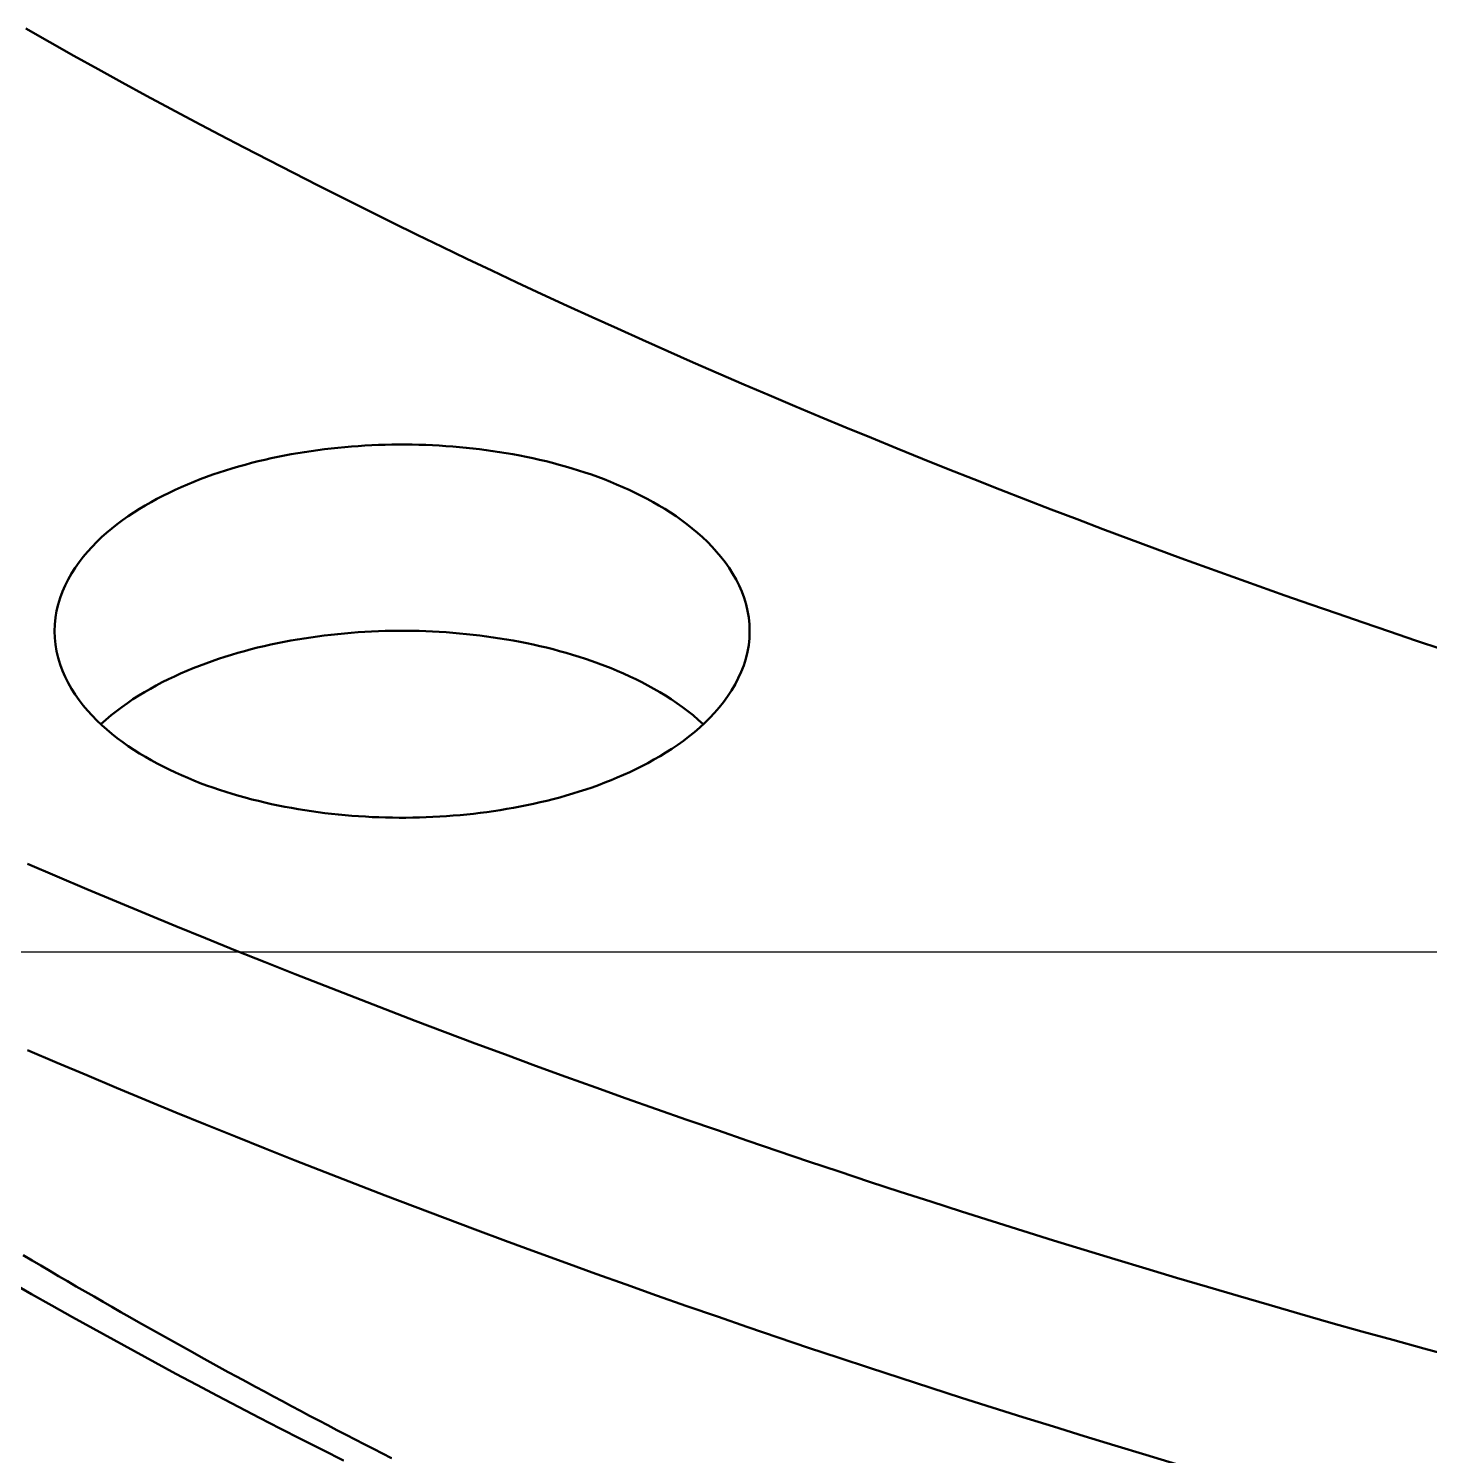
# Model space of a CAD drawing. Header units: millimetres. Extents: x 0 to 841, y 0 to 594.
# Drawn here: x 244.27 to 269.26, y 315.95 to 341.41 of the extents above; entities that cross this region are included whole.
import ezdxf

# ---------------------------------------------------------------- set-up
doc = ezdxf.new("R2010")
doc.units = ezdxf.units.MM
for name, color, linetype, lineweight in [('COTA', 7, 'CONTINUOUS', 25), ('FINA', 7, 'CONTINUOUS', 25), ('VIS', 7, 'CONTINUOUS', 50)]:
    doc.layers.add(name, color=color, linetype=linetype, lineweight=lineweight)

msp = doc.modelspace()

# ---------------------------------------------------------------- linework, layer by layer
at = {"layer": 'COTA'}
msp.add_line((289.584, 324.93), (97.44, 324.93), dxfattribs=at)
at = {"layer": 'FINA'}
for points in [[(244.224, 341.408), (244.653, 341.164), (245.083, 340.923), (245.514, 340.684), (245.946, 340.446), (246.379, 340.21), (246.813, 339.976), (247.248, 339.743), (247.684, 339.513), (248.121, 339.284), (248.559, 339.057), (248.997, 338.831), (249.437, 338.608), (249.877, 338.386), (250.318, 338.165), (250.76, 337.947), (251.203, 337.73), (251.647, 337.515), (252.092, 337.301), (252.537, 337.089), (252.983, 336.879), (253.43, 336.67), (253.878, 336.463), (254.326, 336.258), (254.775, 336.054), (255.225, 335.852), (255.675, 335.652), (256.127, 335.453), (256.579, 335.255), (257.031, 335.06), (257.484, 334.865), (257.938, 334.673), (258.393, 334.481), (258.848, 334.292), (259.304, 334.104), (259.761, 333.917), (260.218, 333.732), (260.675, 333.549), (261.134, 333.367), (261.593, 333.186), (262.052, 333.007), (262.512, 332.829), (262.973, 332.653), (263.434, 332.478), (263.896, 332.305), (264.358, 332.134), (264.821, 331.963), (265.284, 331.794), (265.748, 331.627), (266.213, 331.461), (266.677, 331.296), (267.143, 331.133), (267.609, 330.971), (268.075, 330.811), (268.542, 330.652), (269.009, 330.494), (269.477, 330.338)], [(244.224, 341.408), (244.653, 341.164), (245.083, 340.923), (245.514, 340.684), (245.946, 340.446), (246.379, 340.21), (246.813, 339.976), (247.248, 339.743), (247.684, 339.513), (248.121, 339.284), (248.559, 339.057), (248.997, 338.831), (249.437, 338.608), (249.877, 338.386), (250.318, 338.165), (250.76, 337.947), (251.203, 337.73), (251.647, 337.515), (252.092, 337.301), (252.537, 337.089), (252.983, 336.879), (253.43, 336.67), (253.878, 336.463), (254.326, 336.258), (254.775, 336.054), (255.225, 335.852), (255.675, 335.652), (256.127, 335.453), (256.579, 335.255), (257.031, 335.06), (257.484, 334.865), (257.938, 334.673), (258.393, 334.481), (258.848, 334.292), (259.304, 334.104), (259.761, 333.917), (260.218, 333.732), (260.675, 333.549), (261.134, 333.367), (261.593, 333.186), (262.052, 333.007), (262.512, 332.829), (262.973, 332.653), (263.434, 332.478), (263.896, 332.305), (264.358, 332.134), (264.821, 331.963), (265.284, 331.794), (265.748, 331.627), (266.213, 331.461), (266.677, 331.296), (267.143, 331.133), (267.609, 330.971), (268.075, 330.811), (268.542, 330.652), (269.009, 330.494), (269.477, 330.338)], [(244.737, 330.659), (244.741, 330.779), (244.753, 330.899), (244.773, 331.018), (244.8, 331.135), (244.835, 331.251), (244.877, 331.364), (244.925, 331.474), (244.98, 331.582), (245.039, 331.686), (245.104, 331.788), (245.174, 331.886), (245.247, 331.982), (245.325, 332.074), (245.406, 332.163), (245.49, 332.249), (245.577, 332.332), (245.667, 332.413), (245.76, 332.49), (245.854, 332.565), (245.951, 332.637), (246.049, 332.707), (246.149, 332.774), (246.251, 332.838), (246.354, 332.901), (246.459, 332.961), (246.564, 333.019), (246.671, 333.074), (246.779, 333.128), (246.888, 333.179), (246.998, 333.229), (247.108, 333.277), (247.22, 333.323), (247.332, 333.367), (247.445, 333.409), (247.558, 333.45), (247.672, 333.488), (247.787, 333.526), (247.902, 333.561), (248.018, 333.595), (248.134, 333.627), (248.25, 333.658), (248.367, 333.688), (248.485, 333.716), (248.602, 333.742), (248.72, 333.767), (248.838, 333.79), (248.957, 333.813), (249.075, 333.833), (249.194, 333.853), (249.314, 333.871), (249.433, 333.887), (249.552, 333.903), (249.672, 333.917), (249.792, 333.93), (249.912, 333.941), (250.032, 333.951), (250.152, 333.96), (250.272, 333.968), (250.393, 333.974), (250.513, 333.979), (250.634, 333.983), (250.754, 333.985), (250.875, 333.986), (250.995, 333.986), (251.116, 333.985), (251.236, 333.983), (251.357, 333.979), (251.477, 333.974), (251.597, 333.968), (251.718, 333.96), (251.838, 333.951), (251.958, 333.941), (252.078, 333.93), (252.198, 333.917), (252.317, 333.903), (252.437, 333.887), (252.556, 333.871), (252.675, 333.853), (252.794, 333.833), (252.913, 333.813), (253.032, 333.79), (253.15, 333.767), (253.268, 333.742), (253.385, 333.716), (253.502, 333.688), (253.619, 333.658), (253.736, 333.627), (253.852, 333.595), (253.968, 333.561), (254.083, 333.526), (254.197, 333.488), (254.311, 333.45), (254.425, 333.409), (254.538, 333.367), (254.65, 333.323), (254.761, 333.277), (254.872, 333.229), (254.982, 333.179), (255.091, 333.128), (255.199, 333.074), (255.305, 333.019), (255.411, 332.961), (255.516, 332.901), (255.619, 332.838), (255.721, 332.774), (255.821, 332.707), (255.919, 332.637), (256.016, 332.565), (256.11, 332.49), (256.202, 332.413), (256.292, 332.332), (256.38, 332.249), (256.464, 332.163), (256.545, 332.074), (256.622, 331.982), (256.696, 331.886), (256.766, 331.788), (256.83, 331.686), (256.89, 331.582), (256.944, 331.474), (256.993, 331.364), (257.034, 331.251), (257.069, 331.135), (257.097, 331.018), (257.117, 330.899), (257.129, 330.779), (257.133, 330.659)], [(255.318, 328.306), (255.211, 328.25), (255.103, 328.196), (254.994, 328.144), (254.884, 328.094), (254.773, 328.046), (254.662, 328), (254.55, 327.956), (254.437, 327.913), (254.323, 327.872), (254.209, 327.833), (254.094, 327.796), (253.979, 327.76), (253.863, 327.726), (253.747, 327.693), (253.631, 327.662), (253.514, 327.633), (253.396, 327.605), (253.279, 327.578), (253.161, 327.553), (253.042, 327.529), (252.924, 327.507), (252.805, 327.486), (252.686, 327.467), (252.567, 327.448), (252.447, 327.432), (252.328, 327.416), (252.208, 327.402), (252.088, 327.389), (251.968, 327.378), (251.847, 327.367), (251.727, 327.358), (251.607, 327.351), (251.486, 327.344), (251.366, 327.339), (251.245, 327.335), (251.125, 327.333), (251.004, 327.331), (250.883, 327.331), (250.763, 327.332), (250.642, 327.335), (250.521, 327.338), (250.401, 327.343), (250.28, 327.35), (250.16, 327.357), (250.04, 327.366), (249.919, 327.376), (249.799, 327.387), (249.679, 327.4), (249.559, 327.414), (249.44, 327.429), (249.32, 327.446), (249.201, 327.464), (249.082, 327.483), (248.963, 327.504), (248.844, 327.526), (248.726, 327.55), (248.608, 327.574), (248.49, 327.601), (248.373, 327.629), (248.256, 327.658), (248.139, 327.689), (248.023, 327.721), (247.907, 327.755), (247.792, 327.791), (247.677, 327.828), (247.563, 327.867), (247.449, 327.907), (247.336, 327.949), (247.224, 327.993), (247.112, 328.039), (247.002, 328.087), (246.892, 328.137), (246.783, 328.188), (246.674, 328.242), (246.567, 328.298), (246.462, 328.355), (246.357, 328.415), (246.254, 328.478), (246.152, 328.542), (246.051, 328.609), (245.953, 328.679), (245.856, 328.751), (245.762, 328.826), (245.669, 328.903), (245.579, 328.984), (245.492, 329.067), (245.407, 329.153), (245.326, 329.242), (245.248, 329.335), (245.175, 329.43), (245.105, 329.529), (245.04, 329.63), (244.98, 329.735), (244.926, 329.843), (244.878, 329.953), (244.836, 330.066), (244.801, 330.182), (244.773, 330.299), (244.753, 330.418), (244.741, 330.538), (244.737, 330.659)], [(245.564, 328.998), (245.654, 329.079), (245.746, 329.157), (245.84, 329.232), (245.937, 329.305), (246.036, 329.375), (246.136, 329.443), (246.238, 329.508), (246.341, 329.571), (246.446, 329.631), (246.551, 329.69), (246.659, 329.746), (246.767, 329.8), (246.876, 329.852), (246.986, 329.902), (247.097, 329.95), (247.209, 329.996), (247.321, 330.04), (247.434, 330.083), (247.548, 330.124), (247.662, 330.163), (247.777, 330.2), (247.893, 330.236), (248.009, 330.27), (248.125, 330.303), (248.242, 330.334), (248.359, 330.364), (248.477, 330.392), (248.595, 330.418), (248.713, 330.443), (248.832, 330.467), (248.95, 330.489), (249.069, 330.51), (249.189, 330.53), (249.308, 330.548), (249.428, 330.565), (249.548, 330.58), (249.668, 330.594), (249.788, 330.607), (249.909, 330.619), (250.029, 330.629), (250.15, 330.638), (250.27, 330.645), (250.391, 330.652), (250.512, 330.657), (250.633, 330.661), (250.754, 330.663), (250.874, 330.664), (250.995, 330.664), (251.116, 330.663), (251.237, 330.661), (251.358, 330.657), (251.479, 330.652), (251.599, 330.645), (251.72, 330.638), (251.841, 330.629), (251.961, 330.619), (252.082, 330.607), (252.202, 330.594), (252.322, 330.58), (252.442, 330.565), (252.561, 330.548), (252.681, 330.53), (252.8, 330.51), (252.919, 330.489), (253.038, 330.467), (253.157, 330.443), (253.275, 330.418), (253.393, 330.392), (253.511, 330.364), (253.628, 330.334), (253.745, 330.303), (253.861, 330.27), (253.977, 330.236), (254.092, 330.2), (254.207, 330.163), (254.322, 330.124), (254.436, 330.083), (254.549, 330.04), (254.661, 329.996), (254.773, 329.95), (254.884, 329.902), (254.994, 329.852), (255.103, 329.8), (255.211, 329.746), (255.318, 329.69), (255.424, 329.631), (255.529, 329.571), (255.632, 329.508), (255.734, 329.443), (255.834, 329.375), (255.933, 329.305), (256.029, 329.232), (256.124, 329.157), (256.216, 329.079), (256.306, 328.998)], [(257.133, 330.659), (257.129, 330.534), (257.116, 330.41), (257.094, 330.287), (257.065, 330.166), (257.027, 330.047), (256.983, 329.93), (256.931, 329.817), (256.874, 329.706), (256.81, 329.599), (256.741, 329.495), (256.668, 329.394), (256.59, 329.296), (256.508, 329.202), (256.422, 329.112), (256.334, 329.024), (256.242, 328.939), (256.147, 328.858), (256.05, 328.78), (255.951, 328.704), (255.85, 328.631), (255.746, 328.561), (255.641, 328.493), (255.535, 328.428), (255.427, 328.366), (255.318, 328.306)], [(244.257, 326.508), (244.784, 326.282), (245.312, 326.058), (245.841, 325.836), (246.37, 325.615), (246.9, 325.396), (247.431, 325.179), (247.963, 324.964), (248.495, 324.751), (249.028, 324.539), (249.561, 324.329), (250.096, 324.121), (250.631, 323.914), (251.166, 323.71), (251.702, 323.507), (252.239, 323.305), (252.777, 323.105), (253.315, 322.907), (253.854, 322.711), (254.393, 322.516), (254.933, 322.323), (255.474, 322.132), (256.015, 321.942), (256.557, 321.754), (257.099, 321.567), (257.642, 321.382), (258.185, 321.199), (258.729, 321.018), (259.273, 320.837), (259.818, 320.659), (260.364, 320.482), (260.91, 320.307), (261.456, 320.133), (262.003, 319.961), (262.551, 319.79), (263.099, 319.621), (263.647, 319.453), (264.196, 319.287), (264.745, 319.123), (265.295, 318.96), (265.845, 318.799), (266.396, 318.639), (266.947, 318.48), (267.499, 318.323), (268.051, 318.168), (268.603, 318.014), (269.156, 317.862), (269.709, 317.711)], [(244.257, 323.186), (244.784, 322.96), (245.312, 322.736), (245.841, 322.514), (246.37, 322.293), (246.9, 322.074), (247.431, 321.857), (247.963, 321.642), (248.495, 321.429), (249.028, 321.217), (249.561, 321.007), (250.096, 320.799), (250.631, 320.592), (251.166, 320.388), (251.702, 320.185), (252.239, 319.983), (252.777, 319.783), (253.315, 319.585), (253.854, 319.389), (254.393, 319.194), (254.933, 319.001), (255.474, 318.81), (256.015, 318.62), (256.557, 318.432), (257.099, 318.245), (257.642, 318.06), (258.185, 317.877), (258.729, 317.695), (259.273, 317.515), (259.818, 317.337), (260.364, 317.16), (260.91, 316.985), (261.456, 316.811), (262.003, 316.639), (262.551, 316.468), (263.099, 316.299), (263.647, 316.131), (264.196, 315.965), (264.745, 315.801)], [(244.18, 319.527), (244.338, 319.434), (244.495, 319.341), (244.653, 319.248), (244.81, 319.155), (244.968, 319.063), (245.126, 318.97), (245.285, 318.878), (245.443, 318.787), (245.602, 318.695), (245.76, 318.604), (245.919, 318.513), (246.078, 318.423), (246.237, 318.332), (246.396, 318.242), (246.556, 318.152), (246.715, 318.063), (246.875, 317.973), (247.035, 317.884), (247.195, 317.795), (247.355, 317.707), (247.515, 317.619), (247.676, 317.531), (247.836, 317.443), (247.997, 317.355), (248.158, 317.268), (248.319, 317.181), (248.48, 317.094), (248.641, 317.007), (248.802, 316.921), (248.964, 316.835), (249.126, 316.749), (249.287, 316.664), (249.449, 316.578), (249.611, 316.493), (249.773, 316.408), (249.936, 316.324), (250.098, 316.239), (250.261, 316.155), (250.423, 316.071), (250.586, 315.988), (250.749, 315.904)], [(243.959, 319.043), (244.325, 318.834), (244.691, 318.627), (245.057, 318.421), (245.425, 318.217), (245.793, 318.014), (246.162, 317.812), (246.532, 317.611), (246.902, 317.412), (247.273, 317.214), (247.645, 317.017), (248.017, 316.822), (248.39, 316.628), (248.764, 316.435), (249.138, 316.243), (249.513, 316.053), (249.889, 315.864)]]:
    msp.add_lwpolyline(points, dxfattribs=at)
at = {"layer": 'VIS'}
for points in [[(244.224, 341.408), (244.653, 341.164), (245.083, 340.923), (245.514, 340.684), (245.946, 340.446), (246.379, 340.21), (246.813, 339.976), (247.248, 339.743), (247.684, 339.513), (248.121, 339.284), (248.559, 339.057), (248.997, 338.831), (249.437, 338.608), (249.877, 338.386), (250.318, 338.165), (250.76, 337.947), (251.203, 337.73), (251.647, 337.515), (252.092, 337.301), (252.537, 337.089), (252.983, 336.879), (253.43, 336.67), (253.878, 336.463), (254.326, 336.258), (254.775, 336.054), (255.225, 335.852), (255.675, 335.652), (256.127, 335.453), (256.579, 335.255), (257.031, 335.06), (257.484, 334.865), (257.938, 334.673), (258.393, 334.481), (258.848, 334.292), (259.304, 334.104), (259.761, 333.917), (260.218, 333.732), (260.675, 333.549), (261.134, 333.367), (261.593, 333.186), (262.052, 333.007), (262.512, 332.829), (262.973, 332.653), (263.434, 332.478), (263.896, 332.305), (264.358, 332.134), (264.821, 331.963), (265.284, 331.794), (265.748, 331.627), (266.213, 331.461), (266.677, 331.296), (267.143, 331.133), (267.609, 330.971), (268.075, 330.811), (268.542, 330.652), (269.009, 330.494), (269.477, 330.338)], [(244.224, 341.408), (244.653, 341.164), (245.083, 340.923), (245.514, 340.684), (245.946, 340.446), (246.379, 340.21), (246.813, 339.976), (247.248, 339.743), (247.684, 339.513), (248.121, 339.284), (248.559, 339.057), (248.997, 338.831), (249.437, 338.608), (249.877, 338.386), (250.318, 338.165), (250.76, 337.947), (251.203, 337.73), (251.647, 337.515), (252.092, 337.301), (252.537, 337.089), (252.983, 336.879), (253.43, 336.67), (253.878, 336.463), (254.326, 336.258), (254.775, 336.054), (255.225, 335.852), (255.675, 335.652), (256.127, 335.453), (256.579, 335.255), (257.031, 335.06), (257.484, 334.865), (257.938, 334.673), (258.393, 334.481), (258.848, 334.292), (259.304, 334.104), (259.761, 333.917), (260.218, 333.732), (260.675, 333.549), (261.134, 333.367), (261.593, 333.186), (262.052, 333.007), (262.512, 332.829), (262.973, 332.653), (263.434, 332.478), (263.896, 332.305), (264.358, 332.134), (264.821, 331.963), (265.284, 331.794), (265.748, 331.627), (266.213, 331.461), (266.677, 331.296), (267.143, 331.133), (267.609, 330.971), (268.075, 330.811), (268.542, 330.652), (269.009, 330.494), (269.477, 330.338)], [(244.737, 330.659), (244.741, 330.779), (244.753, 330.899), (244.773, 331.018), (244.8, 331.135), (244.835, 331.251), (244.877, 331.364), (244.925, 331.474), (244.98, 331.582), (245.039, 331.686), (245.104, 331.788), (245.174, 331.886), (245.247, 331.982), (245.325, 332.074), (245.406, 332.163), (245.49, 332.249), (245.577, 332.332), (245.667, 332.413), (245.76, 332.49), (245.854, 332.565), (245.951, 332.637), (246.049, 332.707), (246.149, 332.774), (246.251, 332.838), (246.354, 332.901), (246.459, 332.961), (246.564, 333.019), (246.671, 333.074), (246.779, 333.128), (246.888, 333.179), (246.998, 333.229), (247.108, 333.277), (247.22, 333.323), (247.332, 333.367), (247.445, 333.409), (247.558, 333.45), (247.672, 333.488), (247.787, 333.526), (247.902, 333.561), (248.018, 333.595), (248.134, 333.627), (248.25, 333.658), (248.367, 333.688), (248.485, 333.716), (248.602, 333.742), (248.72, 333.767), (248.838, 333.79), (248.957, 333.813), (249.075, 333.833), (249.194, 333.853), (249.314, 333.871), (249.433, 333.887), (249.552, 333.903), (249.672, 333.917), (249.792, 333.93), (249.912, 333.941), (250.032, 333.951), (250.152, 333.96), (250.272, 333.968), (250.393, 333.974), (250.513, 333.979), (250.634, 333.983), (250.754, 333.985), (250.875, 333.986), (250.995, 333.986), (251.116, 333.985), (251.236, 333.983), (251.357, 333.979), (251.477, 333.974), (251.597, 333.968), (251.718, 333.96), (251.838, 333.951), (251.958, 333.941), (252.078, 333.93), (252.198, 333.917), (252.317, 333.903), (252.437, 333.887), (252.556, 333.871), (252.675, 333.853), (252.794, 333.833), (252.913, 333.813), (253.032, 333.79), (253.15, 333.767), (253.268, 333.742), (253.385, 333.716), (253.502, 333.688), (253.619, 333.658), (253.736, 333.627), (253.852, 333.595), (253.968, 333.561), (254.083, 333.526), (254.197, 333.488), (254.311, 333.45), (254.425, 333.409), (254.538, 333.367), (254.65, 333.323), (254.761, 333.277), (254.872, 333.229), (254.982, 333.179), (255.091, 333.128), (255.199, 333.074), (255.305, 333.019), (255.411, 332.961), (255.516, 332.901), (255.619, 332.838), (255.721, 332.774), (255.821, 332.707), (255.919, 332.637), (256.016, 332.565), (256.11, 332.49), (256.202, 332.413), (256.292, 332.332), (256.38, 332.249), (256.464, 332.163), (256.545, 332.074), (256.622, 331.982), (256.696, 331.886), (256.766, 331.788), (256.83, 331.686), (256.89, 331.582), (256.944, 331.474), (256.993, 331.364), (257.034, 331.251), (257.069, 331.135), (257.097, 331.018), (257.117, 330.899), (257.129, 330.779), (257.133, 330.659)], [(255.318, 328.306), (255.211, 328.25), (255.103, 328.196), (254.994, 328.144), (254.884, 328.094), (254.773, 328.046), (254.662, 328), (254.55, 327.956), (254.437, 327.913), (254.323, 327.872), (254.209, 327.833), (254.094, 327.796), (253.979, 327.76), (253.863, 327.726), (253.747, 327.693), (253.631, 327.662), (253.514, 327.633), (253.396, 327.605), (253.279, 327.578), (253.161, 327.553), (253.042, 327.529), (252.924, 327.507), (252.805, 327.486), (252.686, 327.467), (252.567, 327.448), (252.447, 327.432), (252.328, 327.416), (252.208, 327.402), (252.088, 327.389), (251.968, 327.378), (251.847, 327.367), (251.727, 327.358), (251.607, 327.351), (251.486, 327.344), (251.366, 327.339), (251.245, 327.335), (251.125, 327.333), (251.004, 327.331), (250.883, 327.331), (250.763, 327.332), (250.642, 327.335), (250.521, 327.338), (250.401, 327.343), (250.28, 327.35), (250.16, 327.357), (250.04, 327.366), (249.919, 327.376), (249.799, 327.387), (249.679, 327.4), (249.559, 327.414), (249.44, 327.429), (249.32, 327.446), (249.201, 327.464), (249.082, 327.483), (248.963, 327.504), (248.844, 327.526), (248.726, 327.55), (248.608, 327.574), (248.49, 327.601), (248.373, 327.629), (248.256, 327.658), (248.139, 327.689), (248.023, 327.721), (247.907, 327.755), (247.792, 327.791), (247.677, 327.828), (247.563, 327.867), (247.449, 327.907), (247.336, 327.949), (247.224, 327.993), (247.112, 328.039), (247.002, 328.087), (246.892, 328.137), (246.783, 328.188), (246.674, 328.242), (246.567, 328.298), (246.462, 328.355), (246.357, 328.415), (246.254, 328.478), (246.152, 328.542), (246.051, 328.609), (245.953, 328.679), (245.856, 328.751), (245.762, 328.826), (245.669, 328.903), (245.579, 328.984), (245.492, 329.067), (245.407, 329.153), (245.326, 329.242), (245.248, 329.335), (245.175, 329.43), (245.105, 329.529), (245.04, 329.63), (244.98, 329.735), (244.926, 329.843), (244.878, 329.953), (244.836, 330.066), (244.801, 330.182), (244.773, 330.299), (244.753, 330.418), (244.741, 330.538), (244.737, 330.659)], [(245.564, 328.998), (245.654, 329.079), (245.746, 329.157), (245.84, 329.232), (245.937, 329.305), (246.036, 329.375), (246.136, 329.443), (246.238, 329.508), (246.341, 329.571), (246.446, 329.631), (246.551, 329.69), (246.659, 329.746), (246.767, 329.8), (246.876, 329.852), (246.986, 329.902), (247.097, 329.95), (247.209, 329.996), (247.321, 330.04), (247.434, 330.083), (247.548, 330.124), (247.662, 330.163), (247.777, 330.2), (247.893, 330.236), (248.009, 330.27), (248.125, 330.303), (248.242, 330.334), (248.359, 330.364), (248.477, 330.392), (248.595, 330.418), (248.713, 330.443), (248.832, 330.467), (248.95, 330.489), (249.069, 330.51), (249.189, 330.53), (249.308, 330.548), (249.428, 330.565), (249.548, 330.58), (249.668, 330.594), (249.788, 330.607), (249.909, 330.619), (250.029, 330.629), (250.15, 330.638), (250.27, 330.645), (250.391, 330.652), (250.512, 330.657), (250.633, 330.661), (250.754, 330.663), (250.874, 330.664), (250.995, 330.664), (251.116, 330.663), (251.237, 330.661), (251.358, 330.657), (251.479, 330.652), (251.599, 330.645), (251.72, 330.638), (251.841, 330.629), (251.961, 330.619), (252.082, 330.607), (252.202, 330.594), (252.322, 330.58), (252.442, 330.565), (252.561, 330.548), (252.681, 330.53), (252.8, 330.51), (252.919, 330.489), (253.038, 330.467), (253.157, 330.443), (253.275, 330.418), (253.393, 330.392), (253.511, 330.364), (253.628, 330.334), (253.745, 330.303), (253.861, 330.27), (253.977, 330.236), (254.092, 330.2), (254.207, 330.163), (254.322, 330.124), (254.436, 330.083), (254.549, 330.04), (254.661, 329.996), (254.773, 329.95), (254.884, 329.902), (254.994, 329.852), (255.103, 329.8), (255.211, 329.746), (255.318, 329.69), (255.424, 329.631), (255.529, 329.571), (255.632, 329.508), (255.734, 329.443), (255.834, 329.375), (255.933, 329.305), (256.029, 329.232), (256.124, 329.157), (256.216, 329.079), (256.306, 328.998)], [(257.133, 330.659), (257.129, 330.534), (257.116, 330.41), (257.094, 330.287), (257.065, 330.166), (257.027, 330.047), (256.983, 329.93), (256.931, 329.817), (256.874, 329.706), (256.81, 329.599), (256.741, 329.495), (256.668, 329.394), (256.59, 329.296), (256.508, 329.202), (256.422, 329.112), (256.334, 329.024), (256.242, 328.939), (256.147, 328.858), (256.05, 328.78), (255.951, 328.704), (255.85, 328.631), (255.746, 328.561), (255.641, 328.493), (255.535, 328.428), (255.427, 328.366), (255.318, 328.306)], [(244.257, 326.508), (244.784, 326.282), (245.312, 326.058), (245.841, 325.836), (246.37, 325.615), (246.9, 325.396), (247.431, 325.179), (247.963, 324.964), (248.495, 324.751), (249.028, 324.539), (249.561, 324.329), (250.096, 324.121), (250.631, 323.914), (251.166, 323.71), (251.702, 323.507), (252.239, 323.305), (252.777, 323.105), (253.315, 322.907), (253.854, 322.711), (254.393, 322.516), (254.933, 322.323), (255.474, 322.132), (256.015, 321.942), (256.557, 321.754), (257.099, 321.567), (257.642, 321.382), (258.185, 321.199), (258.729, 321.018), (259.273, 320.837), (259.818, 320.659), (260.364, 320.482), (260.91, 320.307), (261.456, 320.133), (262.003, 319.961), (262.551, 319.79), (263.099, 319.621), (263.647, 319.453), (264.196, 319.287), (264.745, 319.123), (265.295, 318.96), (265.845, 318.799), (266.396, 318.639), (266.947, 318.48), (267.499, 318.323), (268.051, 318.168), (268.603, 318.014), (269.156, 317.862), (269.709, 317.711)], [(244.257, 323.186), (244.784, 322.96), (245.312, 322.736), (245.841, 322.514), (246.37, 322.293), (246.9, 322.074), (247.431, 321.857), (247.963, 321.642), (248.495, 321.429), (249.028, 321.217), (249.561, 321.007), (250.096, 320.799), (250.631, 320.592), (251.166, 320.388), (251.702, 320.185), (252.239, 319.983), (252.777, 319.783), (253.315, 319.585), (253.854, 319.389), (254.393, 319.194), (254.933, 319.001), (255.474, 318.81), (256.015, 318.62), (256.557, 318.432), (257.099, 318.245), (257.642, 318.06), (258.185, 317.877), (258.729, 317.695), (259.273, 317.515), (259.818, 317.337), (260.364, 317.16), (260.91, 316.985), (261.456, 316.811), (262.003, 316.639), (262.551, 316.468), (263.099, 316.299), (263.647, 316.131), (264.196, 315.965), (264.745, 315.801)], [(244.18, 319.527), (244.338, 319.434), (244.495, 319.341), (244.653, 319.248), (244.81, 319.155), (244.968, 319.063), (245.126, 318.97), (245.285, 318.878), (245.443, 318.787), (245.602, 318.695), (245.76, 318.604), (245.919, 318.513), (246.078, 318.423), (246.237, 318.332), (246.396, 318.242), (246.556, 318.152), (246.715, 318.063), (246.875, 317.973), (247.035, 317.884), (247.195, 317.795), (247.355, 317.707), (247.515, 317.619), (247.676, 317.531), (247.836, 317.443), (247.997, 317.355), (248.158, 317.268), (248.319, 317.181), (248.48, 317.094), (248.641, 317.007), (248.802, 316.921), (248.964, 316.835), (249.126, 316.749), (249.287, 316.664), (249.449, 316.578), (249.611, 316.493), (249.773, 316.408), (249.936, 316.324), (250.098, 316.239), (250.261, 316.155), (250.423, 316.071), (250.586, 315.988), (250.749, 315.904)], [(243.959, 319.043), (244.325, 318.834), (244.691, 318.627), (245.057, 318.421), (245.425, 318.217), (245.793, 318.014), (246.162, 317.812), (246.532, 317.611), (246.902, 317.412), (247.273, 317.214), (247.645, 317.017), (248.017, 316.822), (248.39, 316.628), (248.764, 316.435), (249.138, 316.243), (249.513, 316.053), (249.889, 315.864)]]:
    msp.add_lwpolyline(points, dxfattribs=at)

doc.saveas('drawing.dxf')
